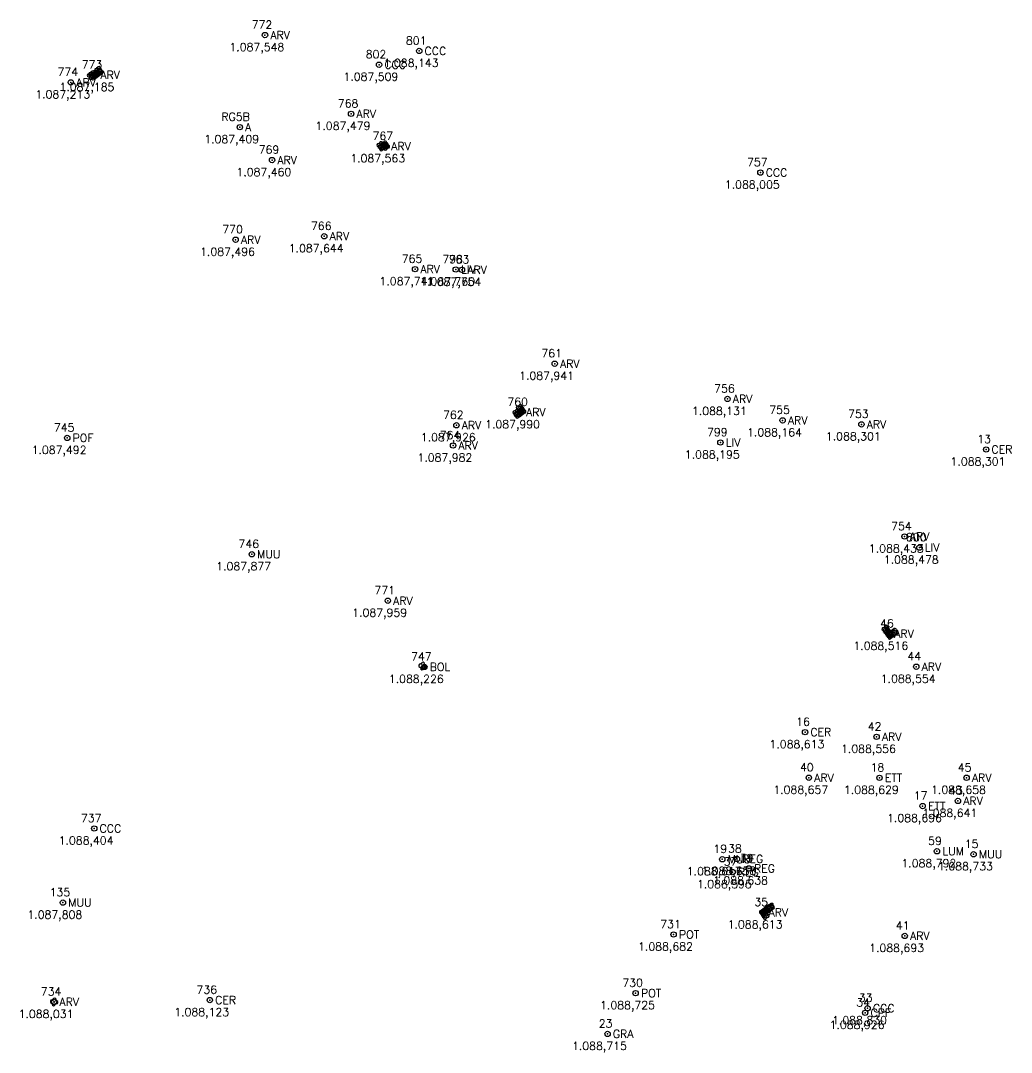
# Model space of a CAD drawing. Extents: x 190546 to 194941, y 8251022 to 8268833.
# Drawn here: x 194841.4 to 194897, y 8268707.7 to 8268765.7 of the extents above; entities that cross this region are included whole.
import ezdxf
from ezdxf.enums import TextEntityAlignment as Align

# ---------------------------------------------------------------- set-up
doc = ezdxf.new("R2010")
doc.units = 0
doc.header["$LTSCALE"] = 10
doc.header["$MEASUREMENT"] = 0
doc.linetypes.add('CONTINUO', pattern=[0])
doc.layers.get('0').update_dxf_attribs({"linetype": 'CONTINUOUS'})
for name, color, linetype in [('_IRRADIACAO', 7, 'CONTINUO'), ('TOP-REDE_ELÉTRICA_LUMINÁR0', 10, 'CONTINUOUS'), ('TOP-REDE_ÁGUAS_PLUVIAIS_BO', 170, 'CONTINUOUS'), ('TOP-ÁRVORE', 80, 'CONTINUOUS')]:
    doc.layers.add(name, color=color, linetype=linetype)
doc.styles.add('ARIAL', font='arial.ttf', dxfattribs={"height": 1.1})
doc.styles.add('ROMANS', font='romans', dxfattribs={"height": 0.2})
doc.styles.get("Standard").update_dxf_attribs({"font": 'txt.shx'})

# ---------------------------------------------------------------- blocks, each defined once
blk = doc.blocks.new('SIMB_CIRCULO')
at = {"color": 0, "linetype": 'CONTINUOUS'}
blk.add_circle((0, 0), 0.5, dxfattribs=at)
at = {"color": 0}
blk.add_point((0, 0), dxfattribs=at)
for tag in ['desc:', 'cota:', 'pto:']:
    blk.add_attdef(tag, (0, 0), '', height=1)
blk = doc.blocks.new('A$C49782D5F')
at = {"layer": 'TOP-ÁRVORE', "linetype": 'CONTINUOUS', "flags": 128}
blk.add_lwpolyline([(0.7, -1.01, 1.99215), (0.99, 0.7, 2.000068), (-0.72, 0.99, 2.000004), (-1.01, -0.72, 2.005032), (0.7, -1.01)], format="xyb", dxfattribs=at)
at = {"layer": 'TOP-ÁRVORE', "linetype": 'CONTINUOUS'}
blk.add_circle((0, 0), 0.275, dxfattribs=at)
blk = doc.blocks.new('A$C325C66AC')
at = {"layer": 'TOP-REDE_ELÉTRICA_LUMINÁR0'}
blk.add_circle((0, 0), 1.18, dxfattribs=at)
for radius, start, end in [(1.89, 57.59957, 129.06164), (1.53, 57.59957, 129.06164), (1.89, 237.59957, 309.06164), (1.53, 237.59957, 309.06164)]:
    blk.add_arc((0, 0), radius, start, end, dxfattribs=at)
blk = doc.blocks.new('A$C654D5053')
at = {"layer": 'TOP-REDE_ÁGUAS_PLUVIAIS_BO', "flags": 128}
blk.add_lwpolyline([(-1.23, 0.66), (-1.23, -0.66), (1.23, -0.66), (1.23, 0.66), (-1.23, 0.66)], dxfattribs=at)
at = {"layer": 'TOP-REDE_ÁGUAS_PLUVIAIS_BO', "style": 'ARIAL'}
blk.add_text('BL', height=1, dxfattribs=at).set_placement((0, 0), align=Align.CENTER)

msp = doc.modelspace()

# ---------------------------------------------------------------- block references
at = {"layer": '_IRRADIACAO', "color": 4}
ref = msp.add_blockref('SIMB_CIRCULO', (194855.095, 8268764.897), dxfattribs=dict(at, xscale=0.3, yscale=0.3, zscale=0.3))
ref.add_attrib('PONTO', '772', (194854.345, 8268765.257), dxfattribs={"layer": '0', "color": 1, "height": 0.45, "style": 'ROMANS'})
ref.add_attrib('DESC', 'ARV', (194855.395, 8268764.672), dxfattribs={"layer": '0', "color": 3, "height": 0.45, "style": 'ROMANS'})
ref.add_attrib('COTA', '1.087,548', (194853.095, 8268763.997), dxfattribs={"layer": '0', "color": 5, "height": 0.45, "style": 'ROMANS'})
ref = msp.add_blockref('SIMB_CIRCULO', (194863.765, 8268764.002), dxfattribs=dict(at, xscale=0.3, yscale=0.3, zscale=0.3))
ref.add_attrib('PONTO', '801', (194863.015, 8268764.362), dxfattribs={"layer": '0', "color": 1, "height": 0.45, "style": 'ROMANS'})
ref.add_attrib('DESC', 'CCC', (194864.065, 8268763.777), dxfattribs={"layer": '0', "color": 3, "height": 0.45, "style": 'ROMANS'})
ref.add_attrib('COTA', '1.088,143', (194861.765, 8268763.102), dxfattribs={"layer": '0', "color": 5, "height": 0.45, "style": 'ROMANS'})
ref = msp.add_blockref('SIMB_CIRCULO', (194861.505, 8268763.231), dxfattribs=dict(at, xscale=0.3, yscale=0.3, zscale=0.3))
ref.add_attrib('PONTO', '802', (194860.755, 8268763.591), dxfattribs={"layer": '0', "color": 1, "height": 0.45, "style": 'ROMANS'})
ref.add_attrib('DESC', 'CCC', (194861.805, 8268763.006), dxfattribs={"layer": '0', "color": 3, "height": 0.45, "style": 'ROMANS'})
ref.add_attrib('COTA', '1.087,509', (194859.505, 8268762.331), dxfattribs={"layer": '0', "color": 5, "height": 0.45, "style": 'ROMANS'})
ref = msp.add_blockref('SIMB_CIRCULO', (194844.183, 8268762.237), dxfattribs=dict(at, xscale=0.3, yscale=0.3, zscale=0.3))
ref.add_attrib('PONTO', '774', (194843.433, 8268762.597), dxfattribs={"layer": '0', "color": 1, "height": 0.45, "style": 'ROMANS'})
ref.add_attrib('DESC', 'ARV', (194844.483, 8268762.012), dxfattribs={"layer": '0', "color": 3, "height": 0.45, "style": 'ROMANS'})
ref.add_attrib('COTA', '1.087,213', (194842.183, 8268761.337), dxfattribs={"layer": '0', "color": 5, "height": 0.45, "style": 'ROMANS'})
ref = msp.add_blockref('SIMB_CIRCULO', (194845.542, 8268762.651), dxfattribs=dict(at, xscale=0.3, yscale=0.3, zscale=0.3))
ref.add_attrib('PONTO', '773', (194844.792, 8268763.011), dxfattribs={"layer": '0', "color": 1, "height": 0.45, "style": 'ROMANS'})
ref.add_attrib('DESC', 'ARV', (194845.842, 8268762.426), dxfattribs={"layer": '0', "color": 3, "height": 0.45, "style": 'ROMANS'})
ref.add_attrib('COTA', '1.087,185', (194843.542, 8268761.751), dxfattribs={"layer": '0', "color": 5, "height": 0.45, "style": 'ROMANS'})
ref = msp.add_blockref('SIMB_CIRCULO', (194859.936, 8268760.468), dxfattribs=dict(at, xscale=0.3, yscale=0.3, zscale=0.3))
ref.add_attrib('PONTO', '768', (194859.186, 8268760.828), dxfattribs={"layer": '0', "color": 1, "height": 0.45, "style": 'ROMANS'})
ref.add_attrib('DESC', 'ARV', (194860.236, 8268760.243), dxfattribs={"layer": '0', "color": 3, "height": 0.45, "style": 'ROMANS'})
ref.add_attrib('COTA', '1.087,479', (194857.936, 8268759.568), dxfattribs={"layer": '0', "color": 5, "height": 0.45, "style": 'ROMANS'})
ref = msp.add_blockref('SIMB_CIRCULO', (194853.679, 8268759.72), dxfattribs=dict(at, xscale=0.3, yscale=0.3, zscale=0.3))
ref.add_attrib('PONTO', 'RG5B', (194852.641, 8268760.08), dxfattribs={"layer": '0', "color": 1, "height": 0.45, "style": 'ROMANS'})
ref.add_attrib('DESC', 'A', (194853.979, 8268759.495), dxfattribs={"layer": '0', "color": 3, "height": 0.45, "style": 'ROMANS'})
ref.add_attrib('COTA', '1.087,409', (194851.679, 8268758.82), dxfattribs={"layer": '0', "color": 5, "height": 0.45, "style": 'ROMANS'})
ref = msp.add_blockref('SIMB_CIRCULO', (194861.889, 8268758.643), dxfattribs=dict(at, xscale=0.3, yscale=0.3, zscale=0.3))
ref.add_attrib('PONTO', '767', (194861.139, 8268759.003), dxfattribs={"layer": '0', "color": 1, "height": 0.45, "style": 'ROMANS'})
ref.add_attrib('DESC', 'ARV', (194862.189, 8268758.418), dxfattribs={"layer": '0', "color": 3, "height": 0.45, "style": 'ROMANS'})
ref.add_attrib('COTA', '1.087,563', (194859.889, 8268757.743), dxfattribs={"layer": '0', "color": 5, "height": 0.45, "style": 'ROMANS'})
ref = msp.add_blockref('SIMB_CIRCULO', (194855.489, 8268757.87), dxfattribs=dict(at, xscale=0.3, yscale=0.3, zscale=0.3))
ref.add_attrib('PONTO', '769', (194854.739, 8268758.23), dxfattribs={"layer": '0', "color": 1, "height": 0.45, "style": 'ROMANS'})
ref.add_attrib('DESC', 'ARV', (194855.789, 8268757.645), dxfattribs={"layer": '0', "color": 3, "height": 0.45, "style": 'ROMANS'})
ref.add_attrib('COTA', '1.087,460', (194853.489, 8268756.97), dxfattribs={"layer": '0', "color": 5, "height": 0.45, "style": 'ROMANS'})
ref = msp.add_blockref('SIMB_CIRCULO', (194882.942, 8268757.167), dxfattribs=dict(at, xscale=0.3, yscale=0.3, zscale=0.3))
ref.add_attrib('PONTO', '757', (194882.192, 8268757.527), dxfattribs={"layer": '0', "color": 1, "height": 0.45, "style": 'ROMANS'})
ref.add_attrib('DESC', 'CCC', (194883.242, 8268756.942), dxfattribs={"layer": '0', "color": 3, "height": 0.45, "style": 'ROMANS'})
ref.add_attrib('COTA', '1.088,005', (194880.942, 8268756.267), dxfattribs={"layer": '0', "color": 5, "height": 0.45, "style": 'ROMANS'})
ref = msp.add_blockref('SIMB_CIRCULO', (194858.427, 8268753.583), dxfattribs=dict(at, xscale=0.3, yscale=0.3, zscale=0.3))
ref.add_attrib('PONTO', '766', (194857.677, 8268753.943), dxfattribs={"layer": '0', "color": 1, "height": 0.45, "style": 'ROMANS'})
ref.add_attrib('DESC', 'ARV', (194858.727, 8268753.358), dxfattribs={"layer": '0', "color": 3, "height": 0.45, "style": 'ROMANS'})
ref.add_attrib('COTA', '1.087,644', (194856.427, 8268752.683), dxfattribs={"layer": '0', "color": 5, "height": 0.45, "style": 'ROMANS'})
ref = msp.add_blockref('SIMB_CIRCULO', (194853.445, 8268753.391), dxfattribs=dict(at, xscale=0.3, yscale=0.3, zscale=0.3))
ref.add_attrib('PONTO', '770', (194852.695, 8268753.751), dxfattribs={"layer": '0', "color": 1, "height": 0.45, "style": 'ROMANS'})
ref.add_attrib('DESC', 'ARV', (194853.745, 8268753.166), dxfattribs={"layer": '0', "color": 3, "height": 0.45, "style": 'ROMANS'})
ref.add_attrib('COTA', '1.087,496', (194851.445, 8268752.491), dxfattribs={"layer": '0', "color": 5, "height": 0.45, "style": 'ROMANS'})
ref = msp.add_blockref('SIMB_CIRCULO', (194863.531, 8268751.736), dxfattribs=dict(at, xscale=0.3, yscale=0.3, zscale=0.3))
ref.add_attrib('PONTO', '765', (194862.781, 8268752.096), dxfattribs={"layer": '0', "color": 1, "height": 0.45, "style": 'ROMANS'})
ref.add_attrib('DESC', 'ARV', (194863.831, 8268751.511), dxfattribs={"layer": '0', "color": 3, "height": 0.45, "style": 'ROMANS'})
ref.add_attrib('COTA', '1.087,741', (194861.531, 8268750.836), dxfattribs={"layer": '0', "color": 5, "height": 0.45, "style": 'ROMANS'})
ref = msp.add_blockref('SIMB_CIRCULO', (194865.818, 8268751.716), dxfattribs=dict(at, xscale=0.3, yscale=0.3, zscale=0.3))
ref.add_attrib('PONTO', '798', (194865.068, 8268752.076), dxfattribs={"layer": '0', "color": 1, "height": 0.45, "style": 'ROMANS'})
ref.add_attrib('DESC', 'LIV', (194866.118, 8268751.491), dxfattribs={"layer": '0', "color": 3, "height": 0.45, "style": 'ROMANS'})
ref.add_attrib('COTA', '1.087,760', (194863.818, 8268750.816), dxfattribs={"layer": '0', "color": 5, "height": 0.45, "style": 'ROMANS'})
ref = msp.add_blockref('SIMB_CIRCULO', (194866.168, 8268751.699), dxfattribs=dict(at, xscale=0.3, yscale=0.3, zscale=0.3))
ref.add_attrib('PONTO', '763', (194865.418, 8268752.059), dxfattribs={"layer": '0', "color": 1, "height": 0.45, "style": 'ROMANS'})
ref.add_attrib('DESC', 'ARV', (194866.468, 8268751.474), dxfattribs={"layer": '0', "color": 3, "height": 0.45, "style": 'ROMANS'})
ref.add_attrib('COTA', '1.087,754', (194864.168, 8268750.799), dxfattribs={"layer": '0', "color": 5, "height": 0.45, "style": 'ROMANS'})
ref = msp.add_blockref('SIMB_CIRCULO', (194871.379, 8268746.421), dxfattribs=dict(at, xscale=0.3, yscale=0.3, zscale=0.3))
ref.add_attrib('PONTO', '761', (194870.629, 8268746.781), dxfattribs={"layer": '0', "color": 1, "height": 0.45, "style": 'ROMANS'})
ref.add_attrib('DESC', 'ARV', (194871.679, 8268746.196), dxfattribs={"layer": '0', "color": 3, "height": 0.45, "style": 'ROMANS'})
ref.add_attrib('COTA', '1.087,941', (194869.379, 8268745.521), dxfattribs={"layer": '0', "color": 5, "height": 0.45, "style": 'ROMANS'})
ref = msp.add_blockref('SIMB_CIRCULO', (194881.092, 8268744.438), dxfattribs=dict(at, xscale=0.3, yscale=0.3, zscale=0.3))
ref.add_attrib('PONTO', '756', (194880.342, 8268744.798), dxfattribs={"layer": '0', "color": 1, "height": 0.45, "style": 'ROMANS'})
ref.add_attrib('DESC', 'ARV', (194881.392, 8268744.213), dxfattribs={"layer": '0', "color": 3, "height": 0.45, "style": 'ROMANS'})
ref.add_attrib('COTA', '1.088,131', (194879.092, 8268743.538), dxfattribs={"layer": '0', "color": 5, "height": 0.45, "style": 'ROMANS'})
ref = msp.add_blockref('SIMB_CIRCULO', (194869.468, 8268743.693), dxfattribs=dict(at, xscale=0.3, yscale=0.3, zscale=0.3))
ref.add_attrib('PONTO', '760', (194868.718, 8268744.053), dxfattribs={"layer": '0', "color": 1, "height": 0.45, "style": 'ROMANS'})
ref.add_attrib('DESC', 'ARV', (194869.768, 8268743.468), dxfattribs={"layer": '0', "color": 3, "height": 0.45, "style": 'ROMANS'})
ref.add_attrib('COTA', '1.087,990', (194867.468, 8268742.793), dxfattribs={"layer": '0', "color": 5, "height": 0.45, "style": 'ROMANS'})
ref = msp.add_blockref('SIMB_CIRCULO', (194884.192, 8268743.236), dxfattribs=dict(at, xscale=0.3, yscale=0.3, zscale=0.3))
ref.add_attrib('PONTO', '755', (194883.442, 8268743.596), dxfattribs={"layer": '0', "color": 1, "height": 0.45, "style": 'ROMANS'})
ref.add_attrib('DESC', 'ARV', (194884.492, 8268743.011), dxfattribs={"layer": '0', "color": 3, "height": 0.45, "style": 'ROMANS'})
ref.add_attrib('COTA', '1.088,164', (194882.192, 8268742.336), dxfattribs={"layer": '0', "color": 5, "height": 0.45, "style": 'ROMANS'})
ref = msp.add_blockref('SIMB_CIRCULO', (194865.853, 8268742.959), dxfattribs=dict(at, xscale=0.3, yscale=0.3, zscale=0.3))
ref.add_attrib('PONTO', '762', (194865.103, 8268743.319), dxfattribs={"layer": '0', "color": 1, "height": 0.45, "style": 'ROMANS'})
ref.add_attrib('DESC', 'ARV', (194866.153, 8268742.734), dxfattribs={"layer": '0', "color": 3, "height": 0.45, "style": 'ROMANS'})
ref.add_attrib('COTA', '1.087,926', (194863.853, 8268742.059), dxfattribs={"layer": '0', "color": 5, "height": 0.45, "style": 'ROMANS'})
ref = msp.add_blockref('SIMB_CIRCULO', (194888.622, 8268743.011), dxfattribs=dict(at, xscale=0.3, yscale=0.3, zscale=0.3))
ref.add_attrib('PONTO', '753', (194887.872, 8268743.371), dxfattribs={"layer": '0', "color": 1, "height": 0.45, "style": 'ROMANS'})
ref.add_attrib('DESC', 'ARV', (194888.921, 8268742.786), dxfattribs={"layer": '0', "color": 3, "height": 0.45, "style": 'ROMANS'})
ref.add_attrib('COTA', '1.088,301', (194886.622, 8268742.111), dxfattribs={"layer": '0', "color": 5, "height": 0.45, "style": 'ROMANS'})
ref = msp.add_blockref('SIMB_CIRCULO', (194843.977, 8268742.247), dxfattribs=dict(at, xscale=0.3, yscale=0.3, zscale=0.3))
ref.add_attrib('PONTO', '745', (194843.227, 8268742.607), dxfattribs={"layer": '0', "color": 1, "height": 0.45, "style": 'ROMANS'})
ref.add_attrib('DESC', 'POF', (194844.277, 8268742.022), dxfattribs={"layer": '0', "color": 3, "height": 0.45, "style": 'ROMANS'})
ref.add_attrib('COTA', '1.087,492', (194841.977, 8268741.347), dxfattribs={"layer": '0', "color": 5, "height": 0.45, "style": 'ROMANS'})
ref = msp.add_blockref('SIMB_CIRCULO', (194880.694, 8268741.99), dxfattribs=dict(at, xscale=0.3, yscale=0.3, zscale=0.3))
ref.add_attrib('PONTO', '799', (194879.944, 8268742.35), dxfattribs={"layer": '0', "color": 1, "height": 0.45, "style": 'ROMANS'})
ref.add_attrib('DESC', 'LIV', (194880.994, 8268741.765), dxfattribs={"layer": '0', "color": 3, "height": 0.45, "style": 'ROMANS'})
ref.add_attrib('COTA', '1.088,195', (194878.694, 8268741.09), dxfattribs={"layer": '0', "color": 5, "height": 0.45, "style": 'ROMANS'})
ref = msp.add_blockref('SIMB_CIRCULO', (194865.663, 8268741.82), dxfattribs=dict(at, xscale=0.3, yscale=0.3, zscale=0.3))
ref.add_attrib('PONTO', '764', (194864.913, 8268742.18), dxfattribs={"layer": '0', "color": 1, "height": 0.45, "style": 'ROMANS'})
ref.add_attrib('DESC', 'ARV', (194865.963, 8268741.595), dxfattribs={"layer": '0', "color": 3, "height": 0.45, "style": 'ROMANS'})
ref.add_attrib('COTA', '1.087,982', (194863.663, 8268740.92), dxfattribs={"layer": '0', "color": 5, "height": 0.45, "style": 'ROMANS'})
ref = msp.add_blockref('SIMB_CIRCULO', (194895.631, 8268741.598), dxfattribs=dict(at, xscale=0.3, yscale=0.3, zscale=0.3))
ref.add_attrib('PONTO', '13', (194895.131, 8268741.958), dxfattribs={"layer": '0', "color": 1, "height": 0.45, "style": 'ROMANS'})
ref.add_attrib('DESC', 'CER', (194895.931, 8268741.373), dxfattribs={"layer": '0', "color": 3, "height": 0.45, "style": 'ROMANS'})
ref.add_attrib('COTA', '1.088,301', (194893.631, 8268740.698), dxfattribs={"layer": '0', "color": 5, "height": 0.45, "style": 'ROMANS'})
ref = msp.add_blockref('SIMB_CIRCULO', (194891.04, 8268736.706), dxfattribs=dict(at, xscale=0.3, yscale=0.3, zscale=0.3))
ref.add_attrib('PONTO', '754', (194890.29, 8268737.066), dxfattribs={"layer": '0', "color": 1, "height": 0.45, "style": 'ROMANS'})
ref.add_attrib('DESC', 'ARV', (194891.34, 8268736.481), dxfattribs={"layer": '0', "color": 3, "height": 0.45, "style": 'ROMANS'})
ref.add_attrib('COTA', '1.088,433', (194889.04, 8268735.806), dxfattribs={"layer": '0', "color": 5, "height": 0.45, "style": 'ROMANS'})
ref = msp.add_blockref('SIMB_CIRCULO', (194891.879, 8268736.08), dxfattribs=dict(at, xscale=0.3, yscale=0.3, zscale=0.3))
ref.add_attrib('PONTO', '800', (194891.129, 8268736.44), dxfattribs={"layer": '0', "color": 1, "height": 0.45, "style": 'ROMANS'})
ref.add_attrib('DESC', 'LIV', (194892.179, 8268735.855), dxfattribs={"layer": '0', "color": 3, "height": 0.45, "style": 'ROMANS'})
ref.add_attrib('COTA', '1.088,478', (194889.879, 8268735.18), dxfattribs={"layer": '0', "color": 5, "height": 0.45, "style": 'ROMANS'})
ref = msp.add_blockref('SIMB_CIRCULO', (194854.353, 8268735.709), dxfattribs=dict(at, xscale=0.3, yscale=0.3, zscale=0.3))
ref.add_attrib('PONTO', '746', (194853.603, 8268736.069), dxfattribs={"layer": '0', "color": 1, "height": 0.45, "style": 'ROMANS'})
ref.add_attrib('DESC', 'MUU', (194854.653, 8268735.484), dxfattribs={"layer": '0', "color": 3, "height": 0.45, "style": 'ROMANS'})
ref.add_attrib('COTA', '1.087,877', (194852.353, 8268734.809), dxfattribs={"layer": '0', "color": 5, "height": 0.45, "style": 'ROMANS'})
ref = msp.add_blockref('SIMB_CIRCULO', (194861.998, 8268733.098), dxfattribs=dict(at, xscale=0.3, yscale=0.3, zscale=0.3))
ref.add_attrib('PONTO', '771', (194861.248, 8268733.458), dxfattribs={"layer": '0', "color": 1, "height": 0.45, "style": 'ROMANS'})
ref.add_attrib('DESC', 'ARV', (194862.298, 8268732.873), dxfattribs={"layer": '0', "color": 3, "height": 0.45, "style": 'ROMANS'})
ref.add_attrib('COTA', '1.087,959', (194859.998, 8268732.198), dxfattribs={"layer": '0', "color": 5, "height": 0.45, "style": 'ROMANS'})
ref = msp.add_blockref('SIMB_CIRCULO', (194890.168, 8268731.238), dxfattribs=dict(at, xscale=0.3, yscale=0.3, zscale=0.3))
ref.add_attrib('PONTO', '46', (194889.668, 8268731.598), dxfattribs={"layer": '0', "color": 1, "height": 0.45, "style": 'ROMANS'})
ref.add_attrib('DESC', 'ARV', (194890.468, 8268731.013), dxfattribs={"layer": '0', "color": 3, "height": 0.45, "style": 'ROMANS'})
ref.add_attrib('COTA', '1.088,516', (194888.168, 8268730.338), dxfattribs={"layer": '0', "color": 5, "height": 0.45, "style": 'ROMANS'})
ref = msp.add_blockref('SIMB_CIRCULO', (194864.055, 8268729.374), dxfattribs=dict(at, xscale=0.3, yscale=0.3, zscale=0.3))
ref.add_attrib('PONTO', '747', (194863.305, 8268729.734), dxfattribs={"layer": '0', "color": 1, "height": 0.45, "style": 'ROMANS'})
ref.add_attrib('DESC', 'BOL', (194864.355, 8268729.149), dxfattribs={"layer": '0', "color": 3, "height": 0.45, "style": 'ROMANS'})
ref.add_attrib('COTA', '1.088,226', (194862.055, 8268728.474), dxfattribs={"layer": '0', "color": 5, "height": 0.45, "style": 'ROMANS'})
ref = msp.add_blockref('SIMB_CIRCULO', (194891.706, 8268729.385), dxfattribs=dict(at, xscale=0.3, yscale=0.3, zscale=0.3))
ref.add_attrib('PONTO', '44', (194891.206, 8268729.745), dxfattribs={"layer": '0', "color": 1, "height": 0.45, "style": 'ROMANS'})
ref.add_attrib('DESC', 'ARV', (194892.006, 8268729.16), dxfattribs={"layer": '0', "color": 3, "height": 0.45, "style": 'ROMANS'})
ref.add_attrib('COTA', '1.088,554', (194889.706, 8268728.485), dxfattribs={"layer": '0', "color": 5, "height": 0.45, "style": 'ROMANS'})
ref = msp.add_blockref('SIMB_CIRCULO', (194885.453, 8268725.708), dxfattribs=dict(at, xscale=0.3, yscale=0.3, zscale=0.3))
ref.add_attrib('PONTO', '16', (194884.953, 8268726.068), dxfattribs={"layer": '0', "color": 1, "height": 0.45, "style": 'ROMANS'})
ref.add_attrib('DESC', 'CER', (194885.753, 8268725.483), dxfattribs={"layer": '0', "color": 3, "height": 0.45, "style": 'ROMANS'})
ref.add_attrib('COTA', '1.088,613', (194883.453, 8268724.808), dxfattribs={"layer": '0', "color": 5, "height": 0.45, "style": 'ROMANS'})
ref = msp.add_blockref('SIMB_CIRCULO', (194889.473, 8268725.446), dxfattribs=dict(at, xscale=0.3, yscale=0.3, zscale=0.3))
ref.add_attrib('PONTO', '42', (194888.973, 8268725.806), dxfattribs={"layer": '0', "color": 1, "height": 0.45, "style": 'ROMANS'})
ref.add_attrib('DESC', 'ARV', (194889.773, 8268725.221), dxfattribs={"layer": '0', "color": 3, "height": 0.45, "style": 'ROMANS'})
ref.add_attrib('COTA', '1.088,556', (194887.473, 8268724.546), dxfattribs={"layer": '0', "color": 5, "height": 0.45, "style": 'ROMANS'})
ref = msp.add_blockref('SIMB_CIRCULO', (194885.667, 8268723.146), dxfattribs=dict(at, xscale=0.3, yscale=0.3, zscale=0.3))
ref.add_attrib('PONTO', '40', (194885.167, 8268723.506), dxfattribs={"layer": '0', "color": 1, "height": 0.45, "style": 'ROMANS'})
ref.add_attrib('DESC', 'ARV', (194885.967, 8268722.921), dxfattribs={"layer": '0', "color": 3, "height": 0.45, "style": 'ROMANS'})
ref.add_attrib('COTA', '1.088,657', (194883.667, 8268722.246), dxfattribs={"layer": '0', "color": 5, "height": 0.45, "style": 'ROMANS'})
ref = msp.add_blockref('SIMB_CIRCULO', (194889.637, 8268723.14), dxfattribs=dict(at, xscale=0.3, yscale=0.3, zscale=0.3))
ref.add_attrib('PONTO', '18', (194889.137, 8268723.5), dxfattribs={"layer": '0', "color": 1, "height": 0.45, "style": 'ROMANS'})
ref.add_attrib('DESC', 'ETT', (194889.937, 8268722.915), dxfattribs={"layer": '0', "color": 3, "height": 0.45, "style": 'ROMANS'})
ref.add_attrib('COTA', '1.088,629', (194887.637, 8268722.24), dxfattribs={"layer": '0', "color": 5, "height": 0.45, "style": 'ROMANS'})
ref = msp.add_blockref('SIMB_CIRCULO', (194894.534, 8268723.142), dxfattribs=dict(at, xscale=0.3, yscale=0.3, zscale=0.3))
ref.add_attrib('PONTO', '45', (194894.034, 8268723.502), dxfattribs={"layer": '0', "color": 1, "height": 0.45, "style": 'ROMANS'})
ref.add_attrib('DESC', 'ARV', (194894.834, 8268722.917), dxfattribs={"layer": '0', "color": 3, "height": 0.45, "style": 'ROMANS'})
ref.add_attrib('COTA', '1.088,658', (194892.534, 8268722.242), dxfattribs={"layer": '0', "color": 5, "height": 0.45, "style": 'ROMANS'})
ref = msp.add_blockref('SIMB_CIRCULO', (194894.048, 8268721.842), dxfattribs=dict(at, xscale=0.3, yscale=0.3, zscale=0.3))
ref.add_attrib('PONTO', '43', (194893.548, 8268722.202), dxfattribs={"layer": '0', "color": 1, "height": 0.45, "style": 'ROMANS'})
ref.add_attrib('DESC', 'ARV', (194894.348, 8268721.617), dxfattribs={"layer": '0', "color": 3, "height": 0.45, "style": 'ROMANS'})
ref.add_attrib('COTA', '1.088,641', (194892.048, 8268720.942), dxfattribs={"layer": '0', "color": 5, "height": 0.45, "style": 'ROMANS'})
ref = msp.add_blockref('SIMB_CIRCULO', (194892.062, 8268721.554), dxfattribs=dict(at, xscale=0.3, yscale=0.3, zscale=0.3))
ref.add_attrib('PONTO', '17', (194891.562, 8268721.914), dxfattribs={"layer": '0', "color": 1, "height": 0.45, "style": 'ROMANS'})
ref.add_attrib('DESC', 'ETT', (194892.362, 8268721.329), dxfattribs={"layer": '0', "color": 3, "height": 0.45, "style": 'ROMANS'})
ref.add_attrib('COTA', '1.088,696', (194890.062, 8268720.654), dxfattribs={"layer": '0', "color": 5, "height": 0.45, "style": 'ROMANS'})
ref = msp.add_blockref('SIMB_CIRCULO', (194845.496, 8268720.292), dxfattribs=dict(at, xscale=0.3, yscale=0.3, zscale=0.3))
ref.add_attrib('PONTO', '737', (194844.746, 8268720.652), dxfattribs={"layer": '0', "color": 1, "height": 0.45, "style": 'ROMANS'})
ref.add_attrib('DESC', 'CCC', (194845.796, 8268720.067), dxfattribs={"layer": '0', "color": 3, "height": 0.45, "style": 'ROMANS'})
ref.add_attrib('COTA', '1.088,404', (194843.496, 8268719.392), dxfattribs={"layer": '0', "color": 5, "height": 0.45, "style": 'ROMANS'})
ref = msp.add_blockref('SIMB_CIRCULO', (194892.869, 8268719.011), dxfattribs=dict(at, xscale=0.3, yscale=0.3, zscale=0.3))
ref.add_attrib('PONTO', '59', (194892.369, 8268719.371), dxfattribs={"layer": '0', "color": 1, "height": 0.45, "style": 'ROMANS'})
ref.add_attrib('DESC', 'LUM', (194893.169, 8268718.786), dxfattribs={"layer": '0', "color": 3, "height": 0.45, "style": 'ROMANS'})
ref.add_attrib('COTA', '1.088,792', (194890.869, 8268718.111), dxfattribs={"layer": '0', "color": 5, "height": 0.45, "style": 'ROMANS'})
ref = msp.add_blockref('SIMB_CIRCULO', (194894.927, 8268718.84), dxfattribs=dict(at, xscale=0.3, yscale=0.3, zscale=0.3))
ref.add_attrib('PONTO', '15', (194894.427, 8268719.2), dxfattribs={"layer": '0', "color": 1, "height": 0.45, "style": 'ROMANS'})
ref.add_attrib('DESC', 'MUU', (194895.227, 8268718.615), dxfattribs={"layer": '0', "color": 3, "height": 0.45, "style": 'ROMANS'})
ref.add_attrib('COTA', '1.088,733', (194892.927, 8268717.94), dxfattribs={"layer": '0', "color": 5, "height": 0.45, "style": 'ROMANS'})
ref = msp.add_blockref('SIMB_CIRCULO', (194880.802, 8268718.563), dxfattribs=dict(at, xscale=0.3, yscale=0.3, zscale=0.3))
ref.add_attrib('PONTO', '19', (194880.302, 8268718.923), dxfattribs={"layer": '0', "color": 1, "height": 0.45, "style": 'ROMANS'})
ref.add_attrib('DESC', 'MUU', (194881.102, 8268718.338), dxfattribs={"layer": '0', "color": 3, "height": 0.45, "style": 'ROMANS'})
ref.add_attrib('COTA', '1.088,617', (194878.802, 8268717.663), dxfattribs={"layer": '0', "color": 5, "height": 0.45, "style": 'ROMANS'})
ref = msp.add_blockref('SIMB_CIRCULO', (194881.625, 8268718.577), dxfattribs=dict(at, xscale=0.3, yscale=0.3, zscale=0.3))
ref.add_attrib('PONTO', '38', (194881.125, 8268718.937), dxfattribs={"layer": '0', "color": 1, "height": 0.45, "style": 'ROMANS'})
ref.add_attrib('DESC', 'REG', (194881.924, 8268718.352), dxfattribs={"layer": '0', "color": 3, "height": 0.45, "style": 'ROMANS'})
ref.add_attrib('COTA', '1.088,658', (194879.625, 8268717.677), dxfattribs={"layer": '0', "color": 5, "height": 0.45, "style": 'ROMANS'})
ref = msp.add_blockref('SIMB_CIRCULO', (194881.377, 8268717.843), dxfattribs=dict(at, xscale=0.3, yscale=0.3, zscale=0.3))
ref.add_attrib('PONTO', '37', (194880.877, 8268718.203), dxfattribs={"layer": '0', "color": 1, "height": 0.45, "style": 'ROMANS'})
ref.add_attrib('DESC', 'REG', (194881.677, 8268717.618), dxfattribs={"layer": '0', "color": 3, "height": 0.45, "style": 'ROMANS'})
ref.add_attrib('COTA', '1.088,595', (194879.377, 8268716.943), dxfattribs={"layer": '0', "color": 5, "height": 0.45, "style": 'ROMANS'})
ref = msp.add_blockref('SIMB_CIRCULO', (194882.285, 8268718.046), dxfattribs=dict(at, xscale=0.3, yscale=0.3, zscale=0.3))
ref.add_attrib('PONTO', '39', (194881.785, 8268718.406), dxfattribs={"layer": '0', "color": 1, "height": 0.45, "style": 'ROMANS'})
ref.add_attrib('DESC', 'REG', (194882.585, 8268717.821), dxfattribs={"layer": '0', "color": 3, "height": 0.45, "style": 'ROMANS'})
ref.add_attrib('COTA', '1.088,638', (194880.285, 8268717.146), dxfattribs={"layer": '0', "color": 5, "height": 0.45, "style": 'ROMANS'})
ref = msp.add_blockref('SIMB_CIRCULO', (194843.737, 8268716.122), dxfattribs=dict(at, xscale=0.3, yscale=0.3, zscale=0.3))
ref.add_attrib('PONTO', '135', (194842.987, 8268716.482), dxfattribs={"layer": '0', "color": 1, "height": 0.45, "style": 'ROMANS'})
ref.add_attrib('DESC', 'MUU', (194844.037, 8268715.897), dxfattribs={"layer": '0', "color": 3, "height": 0.45, "style": 'ROMANS'})
ref.add_attrib('COTA', '1.087,808', (194841.737, 8268715.222), dxfattribs={"layer": '0', "color": 5, "height": 0.45, "style": 'ROMANS'})
ref = msp.add_blockref('SIMB_CIRCULO', (194883.1, 8268715.572), dxfattribs=dict(at, xscale=0.3, yscale=0.3, zscale=0.3))
ref.add_attrib('PONTO', '35', (194882.6, 8268715.932), dxfattribs={"layer": '0', "color": 1, "height": 0.45, "style": 'ROMANS'})
ref.add_attrib('DESC', 'ARV', (194883.4, 8268715.347), dxfattribs={"layer": '0', "color": 3, "height": 0.45, "style": 'ROMANS'})
ref.add_attrib('COTA', '1.088,613', (194881.1, 8268714.672), dxfattribs={"layer": '0', "color": 5, "height": 0.45, "style": 'ROMANS'})
ref = msp.add_blockref('SIMB_CIRCULO', (194878.063, 8268714.331), dxfattribs=dict(at, xscale=0.3, yscale=0.3, zscale=0.3))
ref.add_attrib('PONTO', '731', (194877.313, 8268714.691), dxfattribs={"layer": '0', "color": 1, "height": 0.45, "style": 'ROMANS'})
ref.add_attrib('DESC', 'POT', (194878.364, 8268714.106), dxfattribs={"layer": '0', "color": 3, "height": 0.45, "style": 'ROMANS'})
ref.add_attrib('COTA', '1.088,682', (194876.063, 8268713.431), dxfattribs={"layer": '0', "color": 5, "height": 0.45, "style": 'ROMANS'})
ref = msp.add_blockref('SIMB_CIRCULO', (194891.055, 8268714.253), dxfattribs=dict(at, xscale=0.3, yscale=0.3, zscale=0.3))
ref.add_attrib('PONTO', '41', (194890.555, 8268714.613), dxfattribs={"layer": '0', "color": 1, "height": 0.45, "style": 'ROMANS'})
ref.add_attrib('DESC', 'ARV', (194891.355, 8268714.028), dxfattribs={"layer": '0', "color": 3, "height": 0.45, "style": 'ROMANS'})
ref.add_attrib('COTA', '1.088,693', (194889.055, 8268713.353), dxfattribs={"layer": '0', "color": 5, "height": 0.45, "style": 'ROMANS'})
ref = msp.add_blockref('SIMB_CIRCULO', (194851.994, 8268710.645), dxfattribs=dict(at, xscale=0.3, yscale=0.3, zscale=0.3))
ref.add_attrib('PONTO', '736', (194851.244, 8268711.005), dxfattribs={"layer": '0', "color": 1, "height": 0.45, "style": 'ROMANS'})
ref.add_attrib('DESC', 'CER', (194852.294, 8268710.42), dxfattribs={"layer": '0', "color": 3, "height": 0.45, "style": 'ROMANS'})
ref.add_attrib('COTA', '1.088,123', (194849.994, 8268709.745), dxfattribs={"layer": '0', "color": 5, "height": 0.45, "style": 'ROMANS'})
ref = msp.add_blockref('SIMB_CIRCULO', (194875.93, 8268711.035), dxfattribs=dict(at, xscale=0.3, yscale=0.3, zscale=0.3))
ref.add_attrib('PONTO', '730', (194875.18, 8268711.395), dxfattribs={"layer": '0', "color": 1, "height": 0.45, "style": 'ROMANS'})
ref.add_attrib('DESC', 'POT', (194876.23, 8268710.81), dxfattribs={"layer": '0', "color": 3, "height": 0.45, "style": 'ROMANS'})
ref.add_attrib('COTA', '1.088,725', (194873.93, 8268710.135), dxfattribs={"layer": '0', "color": 5, "height": 0.45, "style": 'ROMANS'})
ref = msp.add_blockref('SIMB_CIRCULO', (194843.243, 8268710.54), dxfattribs=dict(at, xscale=0.3, yscale=0.3, zscale=0.3))
ref.add_attrib('PONTO', '734', (194842.493, 8268710.9), dxfattribs={"layer": '0', "color": 1, "height": 0.45, "style": 'ROMANS'})
ref.add_attrib('DESC', 'ARV', (194843.543, 8268710.315), dxfattribs={"layer": '0', "color": 3, "height": 0.45, "style": 'ROMANS'})
ref.add_attrib('COTA', '1.088,031', (194841.243, 8268709.64), dxfattribs={"layer": '0', "color": 5, "height": 0.45, "style": 'ROMANS'})
ref = msp.add_blockref('SIMB_CIRCULO', (194888.968, 8268710.186), dxfattribs=dict(at, xscale=0.3, yscale=0.3, zscale=0.3))
ref.add_attrib('PONTO', '33', (194888.468, 8268710.546), dxfattribs={"layer": '0', "color": 1, "height": 0.45, "style": 'ROMANS'})
ref.add_attrib('DESC', 'CCC', (194889.268, 8268709.961), dxfattribs={"layer": '0', "color": 3, "height": 0.45, "style": 'ROMANS'})
ref.add_attrib('COTA', '1.088,830', (194886.968, 8268709.286), dxfattribs={"layer": '0', "color": 5, "height": 0.45, "style": 'ROMANS'})
ref = msp.add_blockref('SIMB_CIRCULO', (194888.832, 8268709.928), dxfattribs=dict(at, xscale=0.3, yscale=0.3, zscale=0.3))
ref.add_attrib('PONTO', '34', (194888.332, 8268710.288), dxfattribs={"layer": '0', "color": 1, "height": 0.45, "style": 'ROMANS'})
ref.add_attrib('DESC', 'CPF', (194889.133, 8268709.703), dxfattribs={"layer": '0', "color": 3, "height": 0.45, "style": 'ROMANS'})
ref.add_attrib('COTA', '1.088,926', (194886.832, 8268709.028), dxfattribs={"layer": '0', "color": 5, "height": 0.45, "style": 'ROMANS'})
ref = msp.add_blockref('SIMB_CIRCULO', (194874.351, 8268708.743), dxfattribs=dict(at, xscale=0.3, yscale=0.3, zscale=0.3))
ref.add_attrib('PONTO', '23', (194873.851, 8268709.103), dxfattribs={"layer": '0', "color": 1, "height": 0.45, "style": 'ROMANS'})
ref.add_attrib('DESC', 'GRA', (194874.651, 8268708.518), dxfattribs={"layer": '0', "color": 3, "height": 0.45, "style": 'ROMANS'})
ref.add_attrib('COTA', '1.088,715', (194872.351, 8268707.843), dxfattribs={"layer": '0', "color": 5, "height": 0.45, "style": 'ROMANS'})
at = {"layer": 'TOP-REDE_ELÉTRICA_LUMINÁR0', "xscale": 0.08333333333333333, "yscale": 0.08333333333333333, "zscale": 0.08333333333333333}
msp.add_blockref('A$C325C66AC', (194883.598, 8268715.921), dxfattribs=at)
at = {"layer": 'TOP-REDE_ÁGUAS_PLUVIAIS_BO', "xscale": 0.08333333333333333, "yscale": 0.08333333333333333, "zscale": 0.08333333333333333}
msp.add_blockref('A$C654D5053', (194864.055, 8268729.374), dxfattribs=at)
at = {"layer": 'TOP-ÁRVORE', "xscale": 0.08333333333333333, "yscale": 0.08333333333333333, "zscale": 0.08333333333333333}
for p in [(194845.707, 8268762.767), (194845.731, 8268762.908), (194845.79, 8268762.825), (194845.314, 8268762.613), (194845.398, 8268762.673), (194845.458, 8268762.591), (194845.542, 8268762.651), (194845.625, 8268762.709), (194861.83, 8268758.725), (194861.602, 8268758.687), (194861.662, 8268758.605), (194861.746, 8268758.665), (194861.889, 8268758.643), (194869.24, 8268743.655), (194869.384, 8268743.633), (194869.431, 8268743.916), (194869.468, 8268743.693), (194869.491, 8268743.833), (194869.55, 8268743.751), (194869.3, 8268743.572), (194889.989, 8268731.485), (194890.049, 8268731.403), (194890.109, 8268731.32), (194890.168, 8268731.238), (194890.227, 8268731.154), (194890.31, 8268731.212), (194890.393, 8268731.27), (194890.476, 8268731.328), (194863.953, 8268729.429), (194883.432, 8268715.805), (194883.515, 8268715.863), (194883.1, 8268715.572), (194883.159, 8268715.488), (194883.183, 8268715.63), (194883.218, 8268715.403), (194883.266, 8268715.688), (194883.349, 8268715.746), (194843.243, 8268710.54)]:
    msp.add_blockref('A$C49782D5F', p, dxfattribs=at)

doc.saveas('drawing.dxf')
